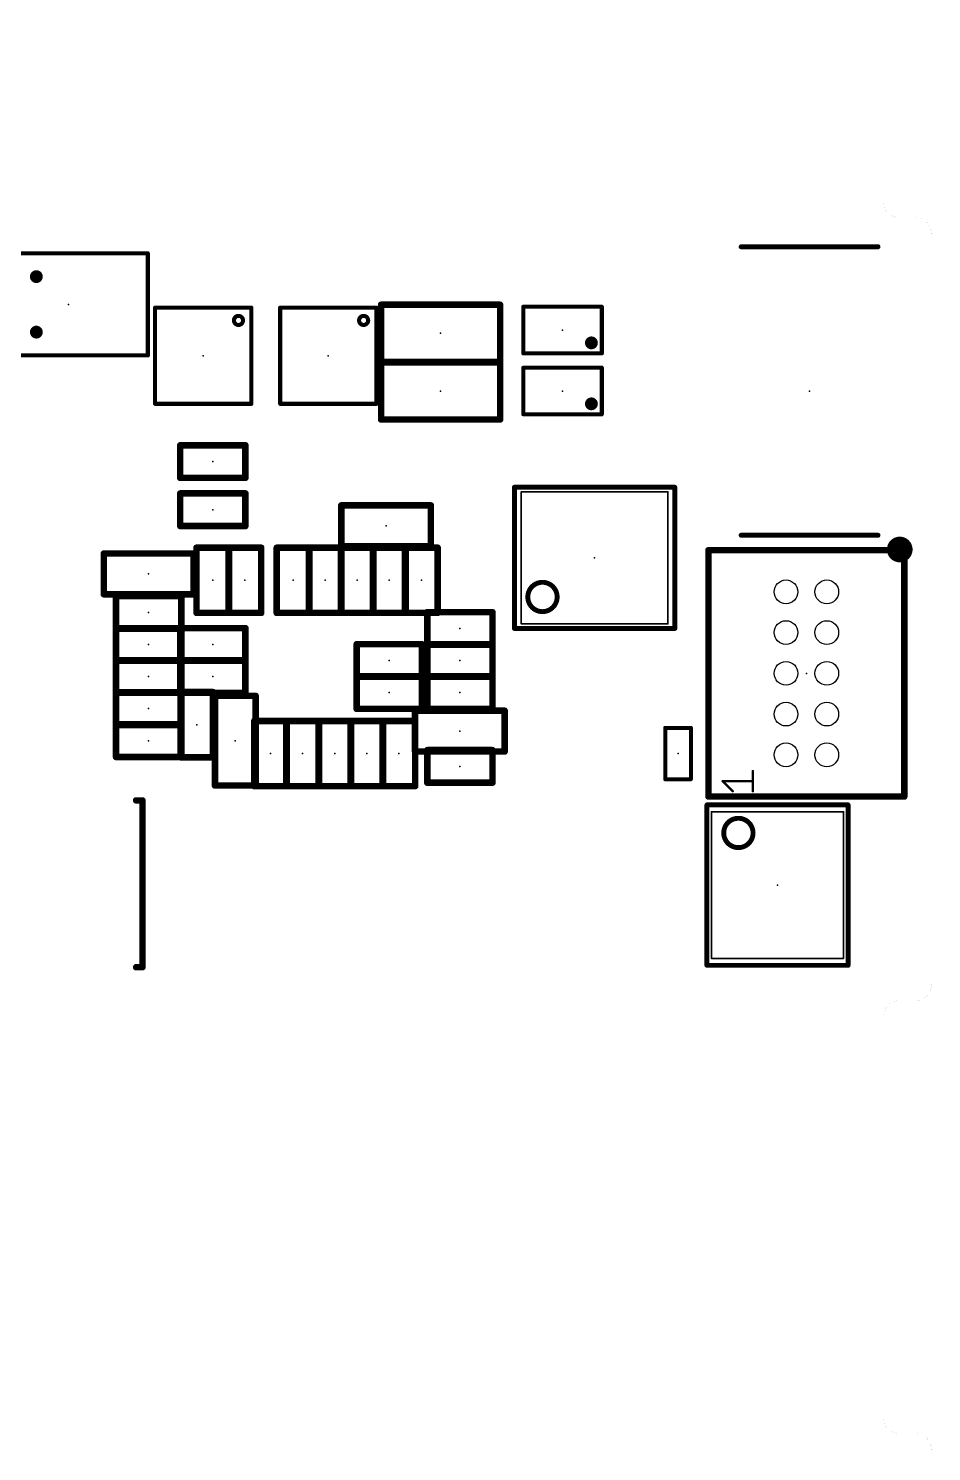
# Model space of a CAD drawing. Extents: x 0 to 169, y 0 to 191.
# Drawn here: x 83.15 to 111.3, y 54.65 to 99 of the extents above; entities that cross this region are included whole.
import ezdxf

# ---------------------------------------------------------------- set-up
doc = ezdxf.new("R2010")
doc.units = 0
for name, color, linetype in [('20', 7, 'CONTINUOUS'), ('21', 253, 'CONTINUOUS'), ('23', 7, 'CONTINUOUS')]:
    doc.layers.add(name, color=color, linetype=linetype)

msp = doc.modelspace()

# ---------------------------------------------------------------- linework, layer by layer
at = {"layer": '20', "const_width": 0.001}
for points in [[(109.8, 93.6), (109.8, 102.1)], [(110.3, 93.1), (110.8, 93.1)], [(111.3, 69.2), (111.3, 92.6)], [(110.3, 68.7), (110.8, 68.7)], [(109.8, 55.7), (109.8, 68.2)], [(110.8, 55.2), (110.3, 55.2)], [(111.3, 54.7), (111.3, 8.5)]]:
    msp.add_lwpolyline(points, dxfattribs=at)
at = {"layer": '20'}
for points, const_width in [([(109.8, 93.6, 0.4142), (110.3, 93.1)], 0.001), ([(109.8003, 93.6, 1), (109.7998, 93.6)], 0.0005), ([(109.7998, 93.6, 1), (109.8003, 93.6)], 0.0005), ([(110.3, 93.1003, 1), (110.3, 93.0998)], 0.0005), ([(110.3, 93.0998, 1), (110.3, 93.1003)], 0.0005), ([(111.3, 92.6, 0.4142), (110.8, 93.1)], 0.001), ([(110.8, 93.1003, 1), (110.8, 93.0998)], 0.0005), ([(110.8, 93.0998, 1), (110.8, 93.1003)], 0.0005), ([(111.3003, 92.6, 1), (111.2998, 92.6)], 0.0005), ([(111.2998, 92.6, 1), (111.3003, 92.6)], 0.0005), ([(110.8, 68.7, 0.4142), (111.3, 69.2)], 0.001), ([(111.3003, 69.2, 1), (111.2998, 69.2)], 0.0005), ([(111.2998, 69.2, 1), (111.3003, 69.2)], 0.0005), ([(110.3, 68.7, 0.4142), (109.8, 68.2)], 0.001), ([(110.3, 68.7002, 1), (110.3, 68.6998)], 0.0005), ([(110.3, 68.6998, 1), (110.3, 68.7002)], 0.0005), ([(110.8, 68.7002, 1), (110.8, 68.6998)], 0.0005), ([(110.8, 68.6998, 1), (110.8, 68.7002)], 0.0005), ([(109.8003, 68.2, 1), (109.7998, 68.2)], 0.0005), ([(109.7998, 68.2, 1), (109.8003, 68.2)], 0.0005), ([(109.8, 55.7, 0.4142), (110.3, 55.2)], 0.001), ([(109.8003, 55.7, 1), (109.7998, 55.7)], 0.0005), ([(109.7998, 55.7, 1), (109.8003, 55.7)], 0.0005), ([(110.3, 55.2003, 1), (110.3, 55.1998)], 0.0005), ([(110.3, 55.1998, 1), (110.3, 55.2003)], 0.0005), ([(111.3, 54.7, 0.4142), (110.8, 55.2)], 0.001), ([(110.8, 55.2003, 1), (110.8, 55.1998)], 0.0005), ([(110.8, 55.1998, 1), (110.8, 55.2003)], 0.0005), ([(111.3003, 54.7, 1), (111.2998, 54.7)], 0.0005), ([(111.2998, 54.7, 1), (111.3003, 54.7)], 0.0005)]:
    msp.add_lwpolyline(points, format="xyb", dxfattribs=dict(at, const_width=const_width))
for centre in [(106.765, 81.44), (108.035, 81.44), (106.765, 80.17), (108.035, 80.17), (106.765, 78.9), (108.035, 78.9), (106.765, 77.63), (108.035, 77.63), (106.765, 76.36), (108.035, 76.36)]:
    msp.add_circle(centre, 0.37, dxfattribs=at)
at = {"layer": '21'}
for points, const_width in [([(109.6336, 92.1958), (105.3664, 92.1958)], 0.1524), ([(81.925, 91.99), (86.875, 91.99)], 0.127), ([(86.875, 91.99), (86.875, 88.81)], 0.127), ([(94.1458, 88.611), (94.1458, 90.389)], 0.2032), ([(94.1458, 90.389), (97.8542, 90.389)], 0.2032), ([(97.8542, 90.389), (97.8542, 88.611)], 0.2032), ([(87.1, 90.3), (90.1, 90.3)], 0.127), ([(87.1, 87.3), (87.1, 90.3)], 0.127), ([(90.1, 90.3), (90.1, 87.3)], 0.127), ([(91, 90.3), (94, 90.3)], 0.127), ([(91, 87.3), (91, 90.3)], 0.127), ([(94, 90.3), (94, 87.3)], 0.127), ([(98.575, 90.325), (101.025, 90.325)], 0.127), ([(98.575, 88.875), (98.575, 90.325)], 0.127), ([(101.025, 90.325), (101.025, 88.875)], 0.127), ([(86.875, 88.81), (81.925, 88.81)], 0.127), ([(97.8542, 88.611), (94.1458, 88.611)], 0.2032), ([(101.025, 88.875), (98.575, 88.875)], 0.127), ([(94.1458, 86.811), (94.1458, 88.589)], 0.2032), ([(94.1458, 88.589), (97.8542, 88.589)], 0.2032), ([(97.8542, 88.589), (97.8542, 86.811)], 0.2032), ([(98.575, 88.425), (101.025, 88.425)], 0.127), ([(98.575, 86.975), (98.575, 88.425)], 0.127), ([(101.025, 88.425), (101.025, 86.975)], 0.127), ([(90.1, 87.3), (87.1, 87.3)], 0.127), ([(94, 87.3), (91, 87.3)], 0.127), ([(101.025, 86.975), (98.575, 86.975)], 0.127), ([(97.8542, 86.811), (94.1458, 86.811)], 0.2032), ([(87.884, 86.008), (89.916, 86.008)], 0.2032), ([(87.884, 84.992), (87.884, 86.008)], 0.2032), ([(89.916, 86.008), (89.916, 84.992)], 0.2032), ([(89.916, 84.992), (87.884, 84.992)], 0.2032), ([(103.3, 84.7), (98.3, 84.7)], 0.1524), ([(98.3, 80.3), (98.3, 84.7)], 0.1524), ([(103.3, 84.7), (103.3, 80.3)], 0.1524), ([(87.884, 83.492), (87.884, 84.508)], 0.2032), ([(87.884, 84.508), (89.916, 84.508)], 0.2032), ([(89.916, 84.508), (89.916, 83.492)], 0.2032), ([(103.086, 84.5542), (98.514, 84.5542)], 0.0508), ([(98.514, 80.4458), (98.514, 84.5542)], 0.0508), ([(103.086, 84.5542), (103.086, 80.4458)], 0.0508), ([(92.903, 84.135), (95.697, 84.135)], 0.2032), ([(92.903, 82.865), (92.903, 84.135)], 0.2032), ([(95.697, 84.135), (95.697, 82.865)], 0.2032), ([(89.916, 83.492), (87.884, 83.492)], 0.2032), ([(95.697, 82.865), (92.903, 82.865)], 0.2032), ([(105.3664, 83.2042), (109.6336, 83.2042)], 0.1524), ([(85.503, 81.365), (85.503, 82.635)], 0.2032), ([(85.503, 82.635), (88.297, 82.635)], 0.2032), ([(88.297, 82.635), (88.297, 81.365)], 0.2032), ([(88.392, 80.784), (88.392, 82.816)], 0.2032), ([(88.392, 82.816), (89.408, 82.816)], 0.2032), ([(89.392, 80.784), (89.392, 82.816)], 0.2032), ([(89.392, 82.816), (90.408, 82.816)], 0.2032), ([(89.408, 82.816), (89.408, 80.784)], 0.2032), ([(90.408, 82.816), (90.408, 80.784)], 0.2032), ([(90.892, 80.784), (90.892, 82.816)], 0.2032), ([(90.892, 82.816), (91.908, 82.816)], 0.2032), ([(91.892, 80.784), (91.892, 82.816)], 0.2032), ([(91.892, 82.816), (92.908, 82.816)], 0.2032), ([(91.908, 82.816), (91.908, 80.784)], 0.2032), ([(92.892, 80.784), (92.892, 82.816)], 0.2032), ([(92.892, 82.816), (93.908, 82.816)], 0.2032), ([(92.908, 82.816), (92.908, 80.784)], 0.2032), ([(93.892, 80.784), (93.892, 82.816)], 0.2032), ([(93.892, 82.816), (94.908, 82.816)], 0.2032), ([(93.908, 82.816), (93.908, 80.784)], 0.2032), ([(94.892, 80.784), (94.892, 82.816)], 0.2032), ([(94.892, 82.816), (95.908, 82.816)], 0.2032), ([(94.908, 82.816), (94.908, 80.784)], 0.2032), ([(95.908, 82.816), (95.908, 80.784)], 0.2032), ([(110.453, 82.741), (104.347, 82.741)], 0.2), ([(104.347, 82.741), (104.347, 75.059)], 0.2), ([(110.453, 75.059), (110.453, 82.741)], 0.2), ([(88.297, 81.365), (85.503, 81.365)], 0.2032), ([(85.884, 80.292), (85.884, 81.308)], 0.2032), ([(85.884, 81.308), (87.916, 81.308)], 0.2032), ([(87.916, 81.308), (87.916, 80.292)], 0.2032), ([(89.408, 80.784), (88.392, 80.784)], 0.2032), ([(90.408, 80.784), (89.392, 80.784)], 0.2032), ([(91.908, 80.784), (90.892, 80.784)], 0.2032), ([(92.908, 80.784), (91.892, 80.784)], 0.2032), ([(93.908, 80.784), (92.892, 80.784)], 0.2032), ([(94.908, 80.784), (93.892, 80.784)], 0.2032), ([(95.908, 80.784), (94.892, 80.784)], 0.2032), ([(95.584, 80.808), (97.616, 80.808)], 0.2032), ([(95.584, 79.792), (95.584, 80.808)], 0.2032), ([(97.616, 80.808), (97.616, 79.792)], 0.2032), ([(85.884, 79.292), (85.884, 80.308)], 0.2032), ([(85.884, 80.308), (87.916, 80.308)], 0.2032), ([(87.916, 80.292), (85.884, 80.292)], 0.2032), ([(87.884, 80.308), (89.916, 80.308)], 0.2032), ([(87.884, 79.292), (87.884, 80.308)], 0.2032), ([(87.916, 80.308), (87.916, 79.292)], 0.2032), ([(89.916, 80.308), (89.916, 79.292)], 0.2032), ([(98.3, 80.3), (103.3, 80.3)], 0.1524), ([(98.514, 80.4458), (103.086, 80.4458)], 0.0508), ([(93.384, 78.792), (93.384, 79.808)], 0.2032), ([(93.384, 79.808), (95.416, 79.808)], 0.2032), ([(95.416, 79.808), (95.416, 78.792)], 0.2032), ([(95.584, 79.808), (97.616, 79.808)], 0.2032), ([(95.584, 78.792), (95.584, 79.808)], 0.2032), ([(97.616, 79.792), (95.584, 79.792)], 0.2032), ([(97.616, 79.808), (97.616, 78.792)], 0.2032), ([(85.884, 78.292), (85.884, 79.308)], 0.2032), ([(85.884, 79.308), (87.916, 79.308)], 0.2032), ([(87.884, 79.308), (89.916, 79.308)], 0.2032), ([(87.884, 78.292), (87.884, 79.308)], 0.2032), ([(87.916, 79.308), (87.916, 78.292)], 0.2032), ([(89.916, 79.308), (89.916, 78.292)], 0.2032), ([(87.916, 79.292), (85.884, 79.292)], 0.2032), ([(89.916, 79.292), (87.884, 79.292)], 0.2032), ([(93.384, 77.792), (93.384, 78.808)], 0.2032), ([(93.384, 78.808), (95.416, 78.808)], 0.2032), ([(95.416, 78.792), (93.384, 78.792)], 0.2032), ([(95.416, 78.808), (95.416, 77.792)], 0.2032), ([(95.584, 78.808), (97.616, 78.808)], 0.2032), ([(95.584, 77.792), (95.584, 78.808)], 0.2032), ([(97.616, 78.792), (95.584, 78.792)], 0.2032), ([(97.616, 78.808), (97.616, 77.792)], 0.2032), ([(85.884, 77.292), (85.884, 78.308)], 0.2032), ([(85.884, 78.308), (87.916, 78.308)], 0.2032), ([(87.916, 78.292), (85.884, 78.292)], 0.2032), ([(89.916, 78.292), (87.884, 78.292)], 0.2032), ([(87.892, 76.284), (87.892, 78.316)], 0.2032), ([(87.892, 78.316), (88.908, 78.316)], 0.2032), ([(87.916, 78.308), (87.916, 77.292)], 0.2032), ([(88.908, 78.316), (88.908, 76.284)], 0.2032), ([(88.965, 75.403), (88.965, 78.197)], 0.2032), ([(88.965, 78.197), (90.235, 78.197)], 0.2032), ([(90.235, 78.197), (90.235, 75.403)], 0.2032), ([(95.416, 77.792), (93.384, 77.792)], 0.2032), ([(95.203, 77.735), (97.997, 77.735)], 0.2032), ([(95.203, 76.465), (95.203, 77.735)], 0.2032), ([(97.616, 77.792), (95.584, 77.792)], 0.2032), ([(97.997, 77.735), (97.997, 76.465)], 0.2032), ([(85.884, 76.292), (85.884, 77.308)], 0.2032), ([(85.884, 77.308), (87.916, 77.308)], 0.2032), ([(87.916, 77.292), (85.884, 77.292)], 0.2032), ([(87.916, 77.308), (87.916, 76.292)], 0.2032), ([(90.192, 75.384), (90.192, 77.416)], 0.2032), ([(90.192, 77.416), (91.208, 77.416)], 0.2032), ([(91.192, 75.384), (91.192, 77.416)], 0.2032), ([(91.192, 77.416), (92.208, 77.416)], 0.2032), ([(91.208, 77.416), (91.208, 75.384)], 0.2032), ([(92.192, 75.384), (92.192, 77.416)], 0.2032), ([(92.192, 77.416), (93.208, 77.416)], 0.2032), ([(92.208, 77.416), (92.208, 75.384)], 0.2032), ([(93.192, 75.384), (93.192, 77.416)], 0.2032), ([(93.192, 77.416), (94.208, 77.416)], 0.2032), ([(93.208, 77.416), (93.208, 75.384)], 0.2032), ([(94.192, 75.384), (94.192, 77.416)], 0.2032), ([(94.192, 77.416), (95.208, 77.416)], 0.2032), ([(94.208, 77.416), (94.208, 75.384)], 0.2032), ([(95.208, 77.416), (95.208, 75.384)], 0.2032), ([(103, 75.6), (103, 77.2)], 0.127), ([(103, 77.2), (103.8, 77.2)], 0.127), ([(103.8, 77.2), (103.8, 75.6)], 0.127), ([(87.916, 76.292), (85.884, 76.292)], 0.2032), ([(88.908, 76.284), (87.892, 76.284)], 0.2032), ([(97.997, 76.465), (95.203, 76.465)], 0.2032), ([(95.584, 76.508), (97.616, 76.508)], 0.2032), ([(95.584, 75.492), (95.584, 76.508)], 0.2032), ([(97.616, 76.508), (97.616, 75.492)], 0.2032), ([(105.7299, 75.2271), (105.7299, 75.8542)], 0.0762), ([(90.235, 75.403), (88.965, 75.403)], 0.2032), ([(91.208, 75.384), (90.192, 75.384)], 0.2032), ([(92.208, 75.384), (91.192, 75.384)], 0.2032), ([(93.208, 75.384), (92.192, 75.384)], 0.2032), ([(94.208, 75.384), (93.192, 75.384)], 0.2032), ([(95.208, 75.384), (94.192, 75.384)], 0.2032), ([(97.616, 75.492), (95.584, 75.492)], 0.2032), ([(103.8, 75.6), (103, 75.6)], 0.127), ([(105.1028, 75.2271), (104.7893, 75.5406)], 0.0762), ([(104.7893, 75.5406), (105.7299, 75.5406)], 0.0762), ([(86.708, 74.94), (86.508, 74.94)], 0.2), ([(86.708, 69.74), (86.708, 74.94)], 0.2), ([(104.347, 75.059), (110.453, 75.059)], 0.2), ([(104.3, 74.8), (104.3, 69.8)], 0.1524), ([(104.3, 74.8), (108.7, 74.8)], 0.1524), ([(104.4458, 74.586), (104.4458, 70.014)], 0.0508), ([(104.4458, 74.586), (108.5542, 74.586)], 0.0508), ([(108.5542, 70.014), (108.5542, 74.586)], 0.0508), ([(108.7, 69.8), (108.7, 74.8)], 0.1524), ([(86.508, 69.74), (86.708, 69.74)], 0.2), ([(108.7, 69.8), (104.3, 69.8)], 0.1524), ([(108.5542, 70.014), (104.4458, 70.014)], 0.0508)]:
    msp.add_lwpolyline(points, dxfattribs=dict(at, const_width=const_width))
for points, const_width in [([(105.3664, 92.2339, 1), (105.3664, 92.1577)], 0.0762), ([(109.6336, 92.1577, 1), (109.6336, 92.2339)], 0.0762), ([(86.9068, 91.99, 1), (86.8432, 91.99)], 0.0635), ([(86.875, 91.9583, 1), (86.875, 92.0218)], 0.0635), ([(83.4, 91.165, 1), (83.4, 91.365, 1), (83.4, 91.165)], 0.2), ([(94.1966, 90.389, 1), (94.095, 90.389)], 0.1016), ([(94.1458, 90.4398, 1), (94.1458, 90.3382)], 0.1016), ([(97.905, 90.389, 1), (97.8034, 90.389)], 0.1016), ([(97.8542, 90.3382, 1), (97.8542, 90.4398)], 0.1016), ([(87.1, 90.3318, 1), (87.1, 90.2683)], 0.0635), ([(87.1318, 90.3, 1), (87.0683, 90.3)], 0.0635), ([(89.7, 89.7586, 1), (89.7, 90.0414, 1), (89.7, 89.7586)], 0.127), ([(90.1318, 90.3, 1), (90.0683, 90.3)], 0.0635), ([(90.1, 90.2683, 1), (90.1, 90.3318)], 0.0635), ([(91.0318, 90.3, 1), (90.9682, 90.3)], 0.0635), ([(91, 90.3318, 1), (91, 90.2683)], 0.0635), ([(93.6, 89.7586, 1), (93.6, 90.0414, 1), (93.6, 89.7586)], 0.127), ([(94.0318, 90.3, 1), (93.9682, 90.3)], 0.0635), ([(94, 90.2683, 1), (94, 90.3318)], 0.0635), ([(98.575, 90.3568, 1), (98.575, 90.2933)], 0.0635), ([(98.6068, 90.325, 1), (98.5433, 90.325)], 0.0635), ([(101.0568, 90.325, 1), (100.9933, 90.325)], 0.0635), ([(101.025, 90.2933, 1), (101.025, 90.3568)], 0.0635), ([(83.4, 89.435, 1), (83.4, 89.635, 1), (83.4, 89.435)], 0.2), ([(100.7, 89.1, 1), (100.7, 89.3, 1), (100.7, 89.1)], 0.2), ([(86.8432, 88.81, 1), (86.9068, 88.81)], 0.0635), ([(86.875, 88.7782, 1), (86.875, 88.8418)], 0.0635), ([(94.1458, 88.6618, 1), (94.1458, 88.5602)], 0.1016), ([(97.8542, 88.5602, 1), (97.8542, 88.6618)], 0.1016), ([(98.575, 88.9068, 1), (98.575, 88.8432)], 0.0635), ([(98.5433, 88.875, 1), (98.6068, 88.875)], 0.0635), ([(100.9933, 88.875, 1), (101.0568, 88.875)], 0.0635), ([(101.025, 88.8432, 1), (101.025, 88.9068)], 0.0635), ([(94.1966, 88.589, 1), (94.095, 88.589)], 0.1016), ([(94.1458, 88.6398, 1), (94.1458, 88.5382)], 0.1016), ([(94.095, 88.611, 1), (94.1966, 88.611)], 0.1016), ([(97.905, 88.589, 1), (97.8034, 88.589)], 0.1016), ([(97.8034, 88.611, 1), (97.905, 88.611)], 0.1016), ([(97.8542, 88.5382, 1), (97.8542, 88.6398)], 0.1016), ([(98.575, 88.4567, 1), (98.575, 88.3932)], 0.0635), ([(98.6068, 88.425, 1), (98.5433, 88.425)], 0.0635), ([(101.0568, 88.425, 1), (100.9933, 88.425)], 0.0635), ([(101.025, 88.3932, 1), (101.025, 88.4567)], 0.0635), ([(100.7, 87.2, 1), (100.7, 87.4, 1), (100.7, 87.2)], 0.2), ([(87.1, 87.3317, 1), (87.1, 87.2682)], 0.0635), ([(87.0683, 87.3, 1), (87.1318, 87.3)], 0.0635), ([(90.0683, 87.3, 1), (90.1318, 87.3)], 0.0635), ([(90.1, 87.2682, 1), (90.1, 87.3317)], 0.0635), ([(90.9682, 87.3, 1), (91.0318, 87.3)], 0.0635), ([(91, 87.3317, 1), (91, 87.2682)], 0.0635), ([(93.9682, 87.3, 1), (94.0318, 87.3)], 0.0635), ([(94, 87.2682, 1), (94, 87.3317)], 0.0635), ([(98.575, 87.0068, 1), (98.575, 86.9433)], 0.0635), ([(98.5433, 86.975, 1), (98.6068, 86.975)], 0.0635), ([(100.9933, 86.975, 1), (101.0568, 86.975)], 0.0635), ([(101.025, 86.9433, 1), (101.025, 87.0068)], 0.0635), ([(94.1458, 86.8618, 1), (94.1458, 86.7602)], 0.1016), ([(94.095, 86.811, 1), (94.1966, 86.811)], 0.1016), ([(97.8034, 86.811, 1), (97.905, 86.811)], 0.1016), ([(97.8542, 86.7602, 1), (97.8542, 86.8618)], 0.1016), ([(87.884, 86.0588, 1), (87.884, 85.9572)], 0.1016), ([(87.9348, 86.008, 1), (87.8332, 86.008)], 0.1016), ([(89.9668, 86.008, 1), (89.8652, 86.008)], 0.1016), ([(89.916, 85.9572, 1), (89.916, 86.0588)], 0.1016), ([(87.884, 85.0428, 1), (87.884, 84.9412)], 0.1016), ([(87.8332, 84.992, 1), (87.9348, 84.992)], 0.1016), ([(89.8652, 84.992, 1), (89.9668, 84.992)], 0.1016), ([(89.916, 84.9412, 1), (89.916, 85.0428)], 0.1016), ([(98.3, 84.7381, 1), (98.3, 84.6619)], 0.0762), ([(98.3381, 84.7, 1), (98.2619, 84.7)], 0.0762), ([(103.3381, 84.7, 1), (103.2619, 84.7)], 0.0762), ([(103.3, 84.6619, 1), (103.3, 84.7381)], 0.0762), ([(87.9348, 84.508, 1), (87.8332, 84.508)], 0.1016), ([(87.884, 84.5588, 1), (87.884, 84.4572)], 0.1016), ([(89.9668, 84.508, 1), (89.8652, 84.508)], 0.1016), ([(89.916, 84.4572, 1), (89.916, 84.5588)], 0.1016), ([(98.514, 84.5669, 1), (98.514, 84.5415)], 0.0254), ([(98.5267, 84.5542, 1), (98.5013, 84.5542)], 0.0254), ([(103.0987, 84.5542, 1), (103.0733, 84.5542)], 0.0254), ([(103.086, 84.5415, 1), (103.086, 84.5669)], 0.0254), ([(92.903, 84.1858, 1), (92.903, 84.0842)], 0.1016), ([(92.9538, 84.135, 1), (92.8522, 84.135)], 0.1016), ([(95.7478, 84.135, 1), (95.6462, 84.135)], 0.1016), ([(95.697, 84.0842, 1), (95.697, 84.1858)], 0.1016), ([(87.884, 83.5428, 1), (87.884, 83.4412)], 0.1016), ([(87.8332, 83.492, 1), (87.9348, 83.492)], 0.1016), ([(89.8652, 83.492, 1), (89.9668, 83.492)], 0.1016), ([(89.916, 83.4412, 1), (89.916, 83.5428)], 0.1016), ([(92.903, 82.9158, 1), (92.903, 82.8142)], 0.1016), ([(95.697, 82.8142, 1), (95.697, 82.9158)], 0.1016), ([(105.3664, 83.2423, 1), (105.3664, 83.1661)], 0.0762), ([(109.6336, 83.1661, 1), (109.6336, 83.2423)], 0.0762), ([(110.31, 82.56, 1), (110.31, 82.96, 1), (110.31, 82.56)], 0.4), ([(85.5538, 82.635, 1), (85.4522, 82.635)], 0.1016), ([(85.503, 82.6858, 1), (85.503, 82.5842)], 0.1016), ([(88.3478, 82.635, 1), (88.2462, 82.635)], 0.1016), ([(88.297, 82.5842, 1), (88.297, 82.6858)], 0.1016), ([(88.4428, 82.816, 1), (88.3412, 82.816)], 0.1016), ([(88.392, 82.8668, 1), (88.392, 82.7652)], 0.1016), ([(89.4428, 82.816, 1), (89.3412, 82.816)], 0.1016), ([(89.392, 82.8668, 1), (89.392, 82.7652)], 0.1016), ([(89.4588, 82.816, 1), (89.3572, 82.816)], 0.1016), ([(89.408, 82.7652, 1), (89.408, 82.8668)], 0.1016), ([(90.4588, 82.816, 1), (90.3572, 82.816)], 0.1016), ([(90.408, 82.7652, 1), (90.408, 82.8668)], 0.1016), ([(90.9428, 82.816, 1), (90.8412, 82.816)], 0.1016), ([(90.892, 82.8668, 1), (90.892, 82.7652)], 0.1016), ([(91.9428, 82.816, 1), (91.8412, 82.816)], 0.1016), ([(91.892, 82.8668, 1), (91.892, 82.7652)], 0.1016), ([(91.9588, 82.816, 1), (91.8572, 82.816)], 0.1016), ([(91.908, 82.7652, 1), (91.908, 82.8668)], 0.1016), ([(92.9428, 82.816, 1), (92.8412, 82.816)], 0.1016), ([(92.892, 82.8668, 1), (92.892, 82.7652)], 0.1016), ([(92.8522, 82.865, 1), (92.9538, 82.865)], 0.1016), ([(92.9588, 82.816, 1), (92.8572, 82.816)], 0.1016), ([(92.908, 82.7652, 1), (92.908, 82.8668)], 0.1016), ([(93.9428, 82.816, 1), (93.8412, 82.816)], 0.1016), ([(93.892, 82.8668, 1), (93.892, 82.7652)], 0.1016), ([(93.9588, 82.816, 1), (93.8572, 82.816)], 0.1016), ([(93.908, 82.7652, 1), (93.908, 82.8668)], 0.1016), ([(94.9428, 82.816, 1), (94.8412, 82.816)], 0.1016), ([(94.892, 82.8668, 1), (94.892, 82.7652)], 0.1016), ([(94.9588, 82.816, 1), (94.8572, 82.816)], 0.1016), ([(94.908, 82.7652, 1), (94.908, 82.8668)], 0.1016), ([(95.6462, 82.865, 1), (95.7478, 82.865)], 0.1016), ([(95.9588, 82.816, 1), (95.8572, 82.816)], 0.1016), ([(95.908, 82.7652, 1), (95.908, 82.8668)], 0.1016), ([(104.347, 82.791, 1), (104.347, 82.691)], 0.1), ([(104.397, 82.741, 1), (104.297, 82.741)], 0.1), ([(110.503, 82.741, 1), (110.403, 82.741)], 0.1), ([(110.453, 82.691, 1), (110.453, 82.791)], 0.1), ([(99.1744, 80.8236, 1), (99.1744, 81.738, 1), (99.1744, 80.8236)], 0.1524), ([(85.503, 81.4158, 1), (85.503, 81.3142)], 0.1016), ([(85.4522, 81.365, 1), (85.5538, 81.365)], 0.1016), ([(85.9348, 81.308, 1), (85.8332, 81.308)], 0.1016), ([(85.884, 81.3588, 1), (85.884, 81.2572)], 0.1016), ([(87.9668, 81.308, 1), (87.8652, 81.308)], 0.1016), ([(87.916, 81.2572, 1), (87.916, 81.3588)], 0.1016), ([(88.2462, 81.365, 1), (88.3478, 81.365)], 0.1016), ([(88.297, 81.3142, 1), (88.297, 81.4158)], 0.1016), ([(88.392, 80.8348, 1), (88.392, 80.7332)], 0.1016), ([(88.3412, 80.784, 1), (88.4428, 80.784)], 0.1016), ([(89.392, 80.8348, 1), (89.392, 80.7332)], 0.1016), ([(89.3412, 80.784, 1), (89.4428, 80.784)], 0.1016), ([(89.3572, 80.784, 1), (89.4588, 80.784)], 0.1016), ([(89.408, 80.7332, 1), (89.408, 80.8348)], 0.1016), ([(90.3572, 80.784, 1), (90.4588, 80.784)], 0.1016), ([(90.408, 80.7332, 1), (90.408, 80.8348)], 0.1016), ([(90.892, 80.8348, 1), (90.892, 80.7332)], 0.1016), ([(90.8412, 80.784, 1), (90.9428, 80.784)], 0.1016), ([(91.892, 80.8348, 1), (91.892, 80.7332)], 0.1016), ([(91.8412, 80.784, 1), (91.9428, 80.784)], 0.1016), ([(91.8572, 80.784, 1), (91.9588, 80.784)], 0.1016), ([(91.908, 80.7332, 1), (91.908, 80.8348)], 0.1016), ([(92.892, 80.8348, 1), (92.892, 80.7332)], 0.1016), ([(92.8412, 80.784, 1), (92.9428, 80.784)], 0.1016), ([(92.8572, 80.784, 1), (92.9588, 80.784)], 0.1016), ([(92.908, 80.7332, 1), (92.908, 80.8348)], 0.1016), ([(93.892, 80.8348, 1), (93.892, 80.7332)], 0.1016), ([(93.8412, 80.784, 1), (93.9428, 80.784)], 0.1016), ([(93.8572, 80.784, 1), (93.9588, 80.784)], 0.1016), ([(93.908, 80.7332, 1), (93.908, 80.8348)], 0.1016), ([(94.892, 80.8348, 1), (94.892, 80.7332)], 0.1016), ([(94.8412, 80.784, 1), (94.9428, 80.784)], 0.1016), ([(94.8572, 80.784, 1), (94.9588, 80.784)], 0.1016), ([(94.908, 80.7332, 1), (94.908, 80.8348)], 0.1016), ([(95.584, 80.8588, 1), (95.584, 80.7572)], 0.1016), ([(95.6348, 80.808, 1), (95.5332, 80.808)], 0.1016), ([(95.8572, 80.784, 1), (95.9588, 80.784)], 0.1016), ([(95.908, 80.7332, 1), (95.908, 80.8348)], 0.1016), ([(97.6668, 80.808, 1), (97.5652, 80.808)], 0.1016), ([(97.616, 80.7572, 1), (97.616, 80.8588)], 0.1016), ([(85.9348, 80.308, 1), (85.8332, 80.308)], 0.1016), ([(85.884, 80.3588, 1), (85.884, 80.2572)], 0.1016), ([(85.884, 80.3428, 1), (85.884, 80.2412)], 0.1016), ([(85.8332, 80.292, 1), (85.9348, 80.292)], 0.1016), ([(87.884, 80.3588, 1), (87.884, 80.2572)], 0.1016), ([(87.9348, 80.308, 1), (87.8332, 80.308)], 0.1016), ([(87.9668, 80.308, 1), (87.8652, 80.308)], 0.1016), ([(87.8652, 80.292, 1), (87.9668, 80.292)], 0.1016), ([(87.916, 80.2572, 1), (87.916, 80.3588)], 0.1016), ([(87.916, 80.2412, 1), (87.916, 80.3428)], 0.1016), ([(89.9668, 80.308, 1), (89.8652, 80.308)], 0.1016), ([(89.916, 80.2572, 1), (89.916, 80.3588)], 0.1016), ([(98.3, 80.3381, 1), (98.3, 80.2619)], 0.0762), ([(98.2619, 80.3, 1), (98.3381, 80.3)], 0.0762), ([(98.514, 80.4585, 1), (98.514, 80.4331)], 0.0254), ([(98.5013, 80.4458, 1), (98.5267, 80.4458)], 0.0254), ([(103.0733, 80.4458, 1), (103.0987, 80.4458)], 0.0254), ([(103.086, 80.4331, 1), (103.086, 80.4585)], 0.0254), ([(103.2619, 80.3, 1), (103.3381, 80.3)], 0.0762), ([(103.3, 80.2619, 1), (103.3, 80.3381)], 0.0762), ([(93.4348, 79.808, 1), (93.3332, 79.808)], 0.1016), ([(93.384, 79.8588, 1), (93.384, 79.7572)], 0.1016), ([(95.4668, 79.808, 1), (95.3652, 79.808)], 0.1016), ([(95.416, 79.7572, 1), (95.416, 79.8588)], 0.1016), ([(95.584, 79.8588, 1), (95.584, 79.7572)], 0.1016), ([(95.6348, 79.808, 1), (95.5332, 79.808)], 0.1016), ([(95.584, 79.8428, 1), (95.584, 79.7412)], 0.1016), ([(95.5332, 79.792, 1), (95.6348, 79.792)], 0.1016), ([(97.6668, 79.808, 1), (97.5652, 79.808)], 0.1016), ([(97.5652, 79.792, 1), (97.6668, 79.792)], 0.1016), ([(97.616, 79.7572, 1), (97.616, 79.8588)], 0.1016), ([(97.616, 79.7412, 1), (97.616, 79.8428)], 0.1016), ([(85.9348, 79.308, 1), (85.8332, 79.308)], 0.1016), ([(85.884, 79.3588, 1), (85.884, 79.2572)], 0.1016), ([(87.884, 79.3588, 1), (87.884, 79.2572)], 0.1016), ([(87.9348, 79.308, 1), (87.8332, 79.308)], 0.1016), ([(87.9668, 79.308, 1), (87.8652, 79.308)], 0.1016), ([(87.916, 79.2572, 1), (87.916, 79.3588)], 0.1016), ([(89.9668, 79.308, 1), (89.8652, 79.308)], 0.1016), ([(89.916, 79.2572, 1), (89.916, 79.3588)], 0.1016), ([(85.884, 79.3428, 1), (85.884, 79.2412)], 0.1016), ([(85.8332, 79.292, 1), (85.9348, 79.292)], 0.1016), ([(87.884, 79.3428, 1), (87.884, 79.2412)], 0.1016), ([(87.8332, 79.292, 1), (87.9348, 79.292)], 0.1016), ([(87.8652, 79.292, 1), (87.9668, 79.292)], 0.1016), ([(87.916, 79.2412, 1), (87.916, 79.3428)], 0.1016), ([(89.8652, 79.292, 1), (89.9668, 79.292)], 0.1016), ([(89.916, 79.2412, 1), (89.916, 79.3428)], 0.1016), ([(93.4348, 78.808, 1), (93.3332, 78.808)], 0.1016), ([(93.384, 78.8588, 1), (93.384, 78.7572)], 0.1016), ([(93.384, 78.8428, 1), (93.384, 78.7412)], 0.1016), ([(93.3332, 78.792, 1), (93.4348, 78.792)], 0.1016), ([(95.4668, 78.808, 1), (95.3652, 78.808)], 0.1016), ([(95.3652, 78.792, 1), (95.4668, 78.792)], 0.1016), ([(95.416, 78.7572, 1), (95.416, 78.8588)], 0.1016), ([(95.416, 78.7412, 1), (95.416, 78.8428)], 0.1016), ([(95.584, 78.8588, 1), (95.584, 78.7572)], 0.1016), ([(95.6348, 78.808, 1), (95.5332, 78.808)], 0.1016), ([(95.584, 78.8428, 1), (95.584, 78.7412)], 0.1016), ([(95.5332, 78.792, 1), (95.6348, 78.792)], 0.1016), ([(97.6668, 78.808, 1), (97.5652, 78.808)], 0.1016), ([(97.5652, 78.792, 1), (97.6668, 78.792)], 0.1016), ([(97.616, 78.7572, 1), (97.616, 78.8588)], 0.1016), ([(97.616, 78.7412, 1), (97.616, 78.8428)], 0.1016), ([(85.9348, 78.308, 1), (85.8332, 78.308)], 0.1016), ([(85.884, 78.3588, 1), (85.884, 78.2572)], 0.1016), ([(85.884, 78.3428, 1), (85.884, 78.2412)], 0.1016), ([(85.8332, 78.292, 1), (85.9348, 78.292)], 0.1016), ([(87.884, 78.3428, 1), (87.884, 78.2412)], 0.1016), ([(87.8332, 78.292, 1), (87.9348, 78.292)], 0.1016), ([(87.9428, 78.316, 1), (87.8412, 78.316)], 0.1016), ([(87.892, 78.3668, 1), (87.892, 78.2652)], 0.1016), ([(87.9668, 78.308, 1), (87.8652, 78.308)], 0.1016), ([(87.8652, 78.292, 1), (87.9668, 78.292)], 0.1016), ([(87.916, 78.2572, 1), (87.916, 78.3588)], 0.1016), ([(87.916, 78.2412, 1), (87.916, 78.3428)], 0.1016), ([(88.9588, 78.316, 1), (88.8572, 78.316)], 0.1016), ([(88.908, 78.2652, 1), (88.908, 78.3668)], 0.1016), ([(89.0158, 78.197, 1), (88.9142, 78.197)], 0.1016), ([(88.965, 78.2478, 1), (88.965, 78.1462)], 0.1016), ([(89.8652, 78.292, 1), (89.9668, 78.292)], 0.1016), ([(89.916, 78.2412, 1), (89.916, 78.3428)], 0.1016), ([(90.2858, 78.197, 1), (90.1842, 78.197)], 0.1016), ([(90.235, 78.1462, 1), (90.235, 78.2478)], 0.1016), ([(93.384, 77.8428, 1), (93.384, 77.7412)], 0.1016), ([(93.3332, 77.792, 1), (93.4348, 77.792)], 0.1016), ([(95.203, 77.7858, 1), (95.203, 77.6842)], 0.1016), ([(95.2538, 77.735, 1), (95.1522, 77.735)], 0.1016), ([(95.3652, 77.792, 1), (95.4668, 77.792)], 0.1016), ([(95.416, 77.7412, 1), (95.416, 77.8428)], 0.1016), ([(95.584, 77.8428, 1), (95.584, 77.7412)], 0.1016), ([(95.5332, 77.792, 1), (95.6348, 77.792)], 0.1016), ([(97.5652, 77.792, 1), (97.6668, 77.792)], 0.1016), ([(97.616, 77.7412, 1), (97.616, 77.8428)], 0.1016), ([(98.0478, 77.735, 1), (97.9462, 77.735)], 0.1016), ([(97.997, 77.6842, 1), (97.997, 77.7858)], 0.1016), ([(85.9348, 77.308, 1), (85.8332, 77.308)], 0.1016), ([(85.884, 77.3588, 1), (85.884, 77.2572)], 0.1016), ([(85.884, 77.3428, 1), (85.884, 77.2412)], 0.1016), ([(85.8332, 77.292, 1), (85.9348, 77.292)], 0.1016), ([(87.9668, 77.308, 1), (87.8652, 77.308)], 0.1016), ([(87.8652, 77.292, 1), (87.9668, 77.292)], 0.1016), ([(87.916, 77.2572, 1), (87.916, 77.3588)], 0.1016), ([(87.916, 77.2412, 1), (87.916, 77.3428)], 0.1016), ([(90.2428, 77.416, 1), (90.1412, 77.416)], 0.1016), ([(90.192, 77.4668, 1), (90.192, 77.3652)], 0.1016), ([(91.2428, 77.416, 1), (91.1412, 77.416)], 0.1016), ([(91.192, 77.4668, 1), (91.192, 77.3652)], 0.1016), ([(91.2588, 77.416, 1), (91.1572, 77.416)], 0.1016), ([(91.208, 77.3652, 1), (91.208, 77.4668)], 0.1016), ([(92.2428, 77.416, 1), (92.1412, 77.416)], 0.1016), ([(92.192, 77.4668, 1), (92.192, 77.3652)], 0.1016), ([(92.2588, 77.416, 1), (92.1572, 77.416)], 0.1016), ([(92.208, 77.3652, 1), (92.208, 77.4668)], 0.1016), ([(93.2428, 77.416, 1), (93.1412, 77.416)], 0.1016), ([(93.192, 77.4668, 1), (93.192, 77.3652)], 0.1016), ([(93.2588, 77.416, 1), (93.1572, 77.416)], 0.1016), ([(93.208, 77.3652, 1), (93.208, 77.4668)], 0.1016), ([(94.2428, 77.416, 1), (94.1412, 77.416)], 0.1016), ([(94.192, 77.4668, 1), (94.192, 77.3652)], 0.1016), ([(94.2588, 77.416, 1), (94.1572, 77.416)], 0.1016), ([(94.208, 77.3652, 1), (94.208, 77.4668)], 0.1016), ([(95.2588, 77.416, 1), (95.1572, 77.416)], 0.1016), ([(95.208, 77.3652, 1), (95.208, 77.4668)], 0.1016), ([(103.0318, 77.2, 1), (102.9682, 77.2)], 0.0635), ([(103, 77.2318, 1), (103, 77.1683)], 0.0635), ([(103.8318, 77.2, 1), (103.7683, 77.2)], 0.0635), ([(103.8, 77.1683, 1), (103.8, 77.2318)], 0.0635), ([(85.884, 76.3428, 1), (85.884, 76.2412)], 0.1016), ([(85.8332, 76.292, 1), (85.9348, 76.292)], 0.1016), ([(87.892, 76.3348, 1), (87.892, 76.2332)], 0.1016), ([(87.8412, 76.284, 1), (87.9428, 76.284)], 0.1016), ([(87.8652, 76.292, 1), (87.9668, 76.292)], 0.1016), ([(87.916, 76.2412, 1), (87.916, 76.3428)], 0.1016), ([(88.8572, 76.284, 1), (88.9588, 76.284)], 0.1016), ([(88.908, 76.2332, 1), (88.908, 76.3348)], 0.1016), ([(95.203, 76.5158, 1), (95.203, 76.4142)], 0.1016), ([(95.1522, 76.465, 1), (95.2538, 76.465)], 0.1016), ([(95.584, 76.5588, 1), (95.584, 76.4572)], 0.1016), ([(95.6348, 76.508, 1), (95.5332, 76.508)], 0.1016), ([(97.6668, 76.508, 1), (97.5652, 76.508)], 0.1016), ([(97.616, 76.4572, 1), (97.616, 76.5588)], 0.1016), ([(97.9462, 76.465, 1), (98.0478, 76.465)], 0.1016), ([(97.997, 76.4142, 1), (97.997, 76.5158)], 0.1016), ([(105.7489, 75.8542, 1), (105.7109, 75.8542)], 0.0381), ([(88.965, 75.4538, 1), (88.965, 75.3522)], 0.1016), ([(88.9142, 75.403, 1), (89.0158, 75.403)], 0.1016), ([(90.192, 75.4348, 1), (90.192, 75.3332)], 0.1016), ([(90.1412, 75.384, 1), (90.2428, 75.384)], 0.1016), ([(90.1842, 75.403, 1), (90.2858, 75.403)], 0.1016), ([(90.235, 75.3522, 1), (90.235, 75.4538)], 0.1016), ([(91.192, 75.4348, 1), (91.192, 75.3332)], 0.1016), ([(91.1412, 75.384, 1), (91.2428, 75.384)], 0.1016), ([(91.1572, 75.384, 1), (91.2588, 75.384)], 0.1016), ([(91.208, 75.3332, 1), (91.208, 75.4348)], 0.1016), ([(92.192, 75.4348, 1), (92.192, 75.3332)], 0.1016), ([(92.1412, 75.384, 1), (92.2428, 75.384)], 0.1016), ([(92.1572, 75.384, 1), (92.2588, 75.384)], 0.1016), ([(92.208, 75.3332, 1), (92.208, 75.4348)], 0.1016), ([(93.192, 75.4348, 1), (93.192, 75.3332)], 0.1016), ([(93.1412, 75.384, 1), (93.2428, 75.384)], 0.1016), ([(93.1572, 75.384, 1), (93.2588, 75.384)], 0.1016), ([(93.208, 75.3332, 1), (93.208, 75.4348)], 0.1016), ([(94.192, 75.4348, 1), (94.192, 75.3332)], 0.1016), ([(94.1412, 75.384, 1), (94.2428, 75.384)], 0.1016), ([(94.1572, 75.384, 1), (94.2588, 75.384)], 0.1016), ([(94.208, 75.3332, 1), (94.208, 75.4348)], 0.1016), ([(95.1572, 75.384, 1), (95.2588, 75.384)], 0.1016), ([(95.208, 75.3332, 1), (95.208, 75.4348)], 0.1016), ([(95.584, 75.5428, 1), (95.584, 75.4412)], 0.1016), ([(95.5332, 75.492, 1), (95.6348, 75.492)], 0.1016), ([(97.5652, 75.492, 1), (97.6668, 75.492)], 0.1016), ([(97.616, 75.4412, 1), (97.616, 75.5428)], 0.1016), ([(102.9682, 75.6, 1), (103.0318, 75.6)], 0.0635), ([(103, 75.6318, 1), (103, 75.5683)], 0.0635), ([(103.7683, 75.6, 1), (103.8318, 75.6)], 0.0635), ([(103.8, 75.5683, 1), (103.8, 75.6318)], 0.0635), ([(104.8028, 75.5541, 1), (104.7758, 75.5272)], 0.0381), ([(104.7893, 75.5597, 1), (104.7893, 75.5216)], 0.0381), ([(105.7299, 75.5216, 1), (105.7299, 75.5597)], 0.0381), ([(86.508, 74.99, 1), (86.508, 74.89)], 0.1), ([(86.758, 74.94, 1), (86.658, 74.94)], 0.1), ([(86.708, 74.89, 1), (86.708, 74.99)], 0.1), ([(104.347, 75.109, 1), (104.347, 75.009)], 0.1), ([(104.297, 75.059, 1), (104.397, 75.059)], 0.1), ([(105.0894, 75.2136, 1), (105.1163, 75.2406)], 0.0381), ([(105.7109, 75.2271, 1), (105.7489, 75.2271)], 0.0381), ([(110.403, 75.059, 1), (110.503, 75.059)], 0.1), ([(110.453, 75.009, 1), (110.453, 75.109)], 0.1), ([(104.3381, 74.8, 1), (104.2619, 74.8)], 0.0762), ([(104.3, 74.8381, 1), (104.3, 74.7619)], 0.0762), ([(104.4585, 74.586, 1), (104.4331, 74.586)], 0.0254), ([(104.4458, 74.5987, 1), (104.4458, 74.5733)], 0.0254), ([(108.5669, 74.586, 1), (108.5415, 74.586)], 0.0254), ([(108.5542, 74.5733, 1), (108.5542, 74.5987)], 0.0254), ([(108.7381, 74.8, 1), (108.6619, 74.8)], 0.0762), ([(108.7, 74.7619, 1), (108.7, 74.8381)], 0.0762), ([(105.2808, 73.4684, 1), (105.2808, 74.3828, 1), (105.2808, 73.4684)], 0.1524), ([(86.508, 69.79, 1), (86.508, 69.69)], 0.1), ([(86.658, 69.74, 1), (86.758, 69.74)], 0.1), ([(86.708, 69.69, 1), (86.708, 69.79)], 0.1), ([(104.3, 69.8381, 1), (104.3, 69.7619)], 0.0762), ([(104.2619, 69.8, 1), (104.3381, 69.8)], 0.0762), ([(104.4458, 70.0267, 1), (104.4458, 70.0013)], 0.0254), ([(104.4331, 70.014, 1), (104.4585, 70.014)], 0.0254), ([(108.5415, 70.014, 1), (108.5669, 70.014)], 0.0254), ([(108.5542, 70.0013, 1), (108.5542, 70.0267)], 0.0254), ([(108.6619, 69.8, 1), (108.7381, 69.8)], 0.0762), ([(108.7, 69.7619, 1), (108.7, 69.8381)], 0.0762)]:
    msp.add_lwpolyline(points, format="xyb", dxfattribs=dict(at, const_width=const_width))
at = {"layer": '23'}
for p in [(84.4, 90.4), (99.8, 89.6), (96, 89.5), (88.6, 88.8), (92.5, 88.8), (96, 87.7), (99.8, 87.7), (107.5, 87.7), (88.9, 85.5), (88.9, 84), (94.3, 83.5), (100.8, 82.5), (86.9, 82), (88.9, 81.8), (89.9, 81.8), (91.4, 81.8), (92.4, 81.8), (93.4, 81.8), (94.4, 81.8), (95.4, 81.8), (86.9, 80.8), (96.6, 80.3), (86.9, 79.8), (88.9, 79.8), (94.4, 79.3), (96.6, 79.3), (86.9, 78.8), (88.9, 78.8), (107.4, 78.9), (94.4, 78.3), (96.6, 78.3), (86.9, 77.8), (88.4, 77.3), (86.9, 76.8), (89.6, 76.8), (96.6, 77.1), (90.7, 76.4), (91.7, 76.4), (92.7, 76.4), (93.7, 76.4), (94.7, 76.4), (103.4, 76.4), (96.6, 76), (106.5, 72.3)]:
    msp.add_point(p, dxfattribs=at)

doc.saveas('drawing.dxf')
